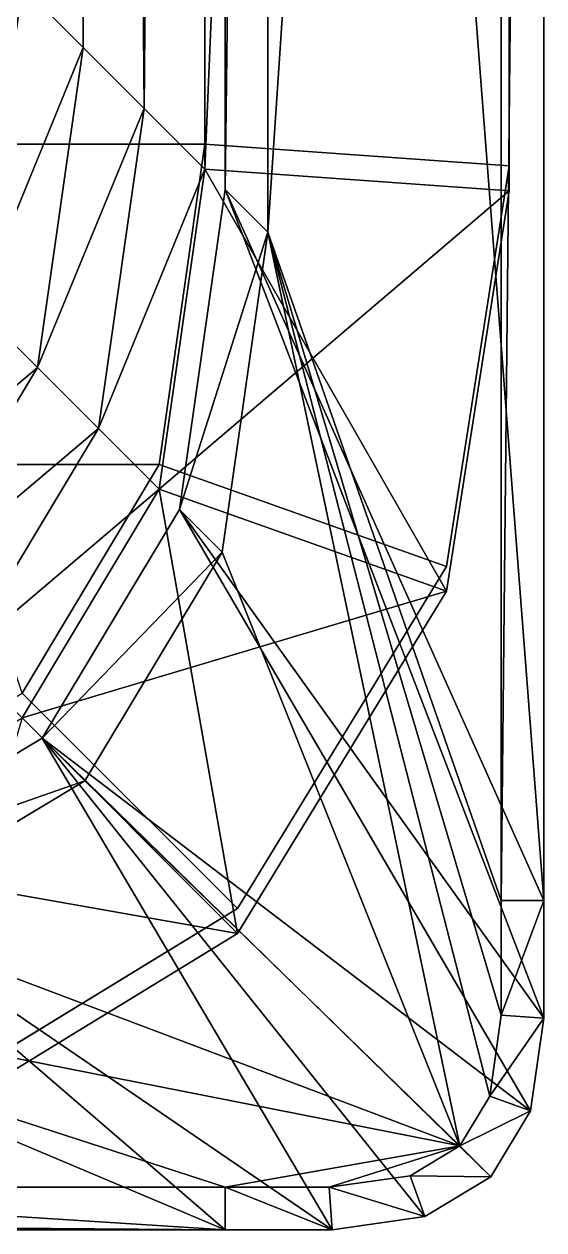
# Model space of a CAD drawing. Extents: x 0 to 153, y -230 to 0.
# Drawn here: x 140.19 to 153, y -229.73 to -200.01 of the extents above; entities that cross this region are included whole.
import ezdxf

# ---------------------------------------------------------------- set-up
doc = ezdxf.new("R2010")
doc.units = 0
doc.layers.add('LIXEIRA', color=141, linetype='CONTINUOUS')

msp = doc.modelspace()

# ---------------------------------------------------------------- linework, layer by layer
at = {"layer": 'LIXEIRA', "linetype": 'CONTINUOUS'}
for p, q in [((152.142, -203.502, 225.665), (152.142, -24.736, 225.665)), ((152.142, -24.736, 220), (152.142, -203.502, 220)), ((144.645, -25.269, 220), (144.645, -202.97, 220)), ((144.645, -25.269, 225.665), (144.645, -202.97, 225.665)), ((86.791, -202.97, 225.67), (144.645, -202.97, 225.67)), ((139.391, -202.97, 220), (144.645, -202.97, 220)), ((144.645, -202.97, 220), (143.517, -210.861, 220)), ((143.517, -210.861, 225.665), (144.645, -202.97, 225.665)), ((144.645, -202.97, 220), (144.645, -202.97, 225.665)), ((144.645, -202.97, 220), (152.142, -203.502, 220)), ((152.142, -203.502, 225.665), (144.645, -202.97, 225.665)), ((144.645, -202.97, 220), (144.645, -202.97, 225.67)), ((152.142, -203.502, 220), (150.6, -213.376, 220)), ((152.142, -203.502, 225.665), (150.6, -213.376, 225.665)), ((152.142, -203.502, 220), (152.142, -203.502, 225.665)), ((85.664, -210.861, 225.67), (143.517, -210.861, 225.67)), ((138.264, -210.861, 220), (143.517, -210.861, 220)), ((143.517, -210.861, 220), (140.135, -216.498, 220)), ((140.135, -216.498, 225.665), (143.517, -210.861, 225.665)), ((143.517, -210.861, 220), (143.517, -210.861, 225.665)), ((143.517, -210.861, 220), (150.6, -213.376, 220)), ((150.6, -213.376, 225.665), (143.517, -210.861, 225.665)), ((143.517, -210.861, 220), (143.517, -210.861, 225.67)), ((150.6, -213.376, 220), (145.45, -221.813, 220)), ((150.6, -213.376, 225.665), (145.45, -221.813, 225.665)), ((150.6, -213.376, 220), (150.6, -213.376, 225.665)), ((145.45, -221.813, 220), (140.135, -216.498, 220)), ((145.45, -221.813, 225.665), (140.135, -216.498, 225.665)), ((145.45, -221.813, 225.665), (137.013, -226.964, 225.665)), ((145.45, -221.813, 220), (137.013, -226.964, 220)), ((145.45, -221.813, 220), (145.45, -221.813, 225.665))]:
    msp.add_line(p, q, dxfattribs=at)
at = {"layer": 'LIXEIRA', "linetype": 'CONTINUOUS', "extrusion": (0, -1, 3e-16)}
for p, q in [((144.645, -202.97, 220), (139.385, -202.97, 220)), ((143.517, -210.861, 220), (138.257, -210.861, 220))]:
    msp.add_line(p, q, dxfattribs=at)
at = {"layer": 'LIXEIRA', "linetype": 'CONTINUOUS'}
for points in [[(144.645, -25.269, 220.005), (152.142, -24.736, 220), (152.142, -203.502, 220), (144.645, -202.97, 220.005)], [(144.645, -25.269, 225.67), (152.142, -24.736, 225.665), (152.142, -203.502, 225.665), (144.645, -202.97, 225.67)], [(152.142, -24.736, 220), (152.142, -203.502, 220), (152.142, -203.502, 225.665), (152.142, -24.736, 225.665)], [(144.645, -167.569, 220.005), (144.645, -202.97, 220.005), (8.355, -202.97, 220), (8.263, -167.569, 220.005)], [(144.645, -167.569, 225.67), (144.645, -202.97, 225.67), (8.355, -202.97, 225.665), (8.263, -167.569, 225.67)], [(144.645, -202.97, 220), (143.517, -210.861, 220), (138.264, -210.861, 220.005), (139.391, -202.97, 220.005)], [(144.645, -202.97, 225.665), (143.517, -210.861, 225.665), (138.264, -210.861, 225.67), (139.391, -202.97, 225.67)], [(143.517, -210.861, 220.005), (144.645, -202.97, 220), (152.142, -203.502, 220), (150.6, -213.376, 220)], [(143.517, -210.861, 225.67), (144.645, -202.97, 225.665), (152.142, -203.502, 225.665), (150.6, -213.376, 225.665)], [(152.142, -203.502, 220), (150.6, -213.376, 220), (150.6, -213.376, 225.665), (152.142, -203.502, 225.665)], [(138.264, -210.861, 225.67), (143.517, -210.861, 225.665), (140.135, -216.498, 225.665), (138.264, -210.861, 225.67)], [(143.517, -210.861, 220), (150.6, -213.376, 220), (145.45, -221.813, 220), (140.135, -216.498, 220)], [(143.517, -210.861, 225.665), (150.6, -213.376, 225.665), (145.45, -221.813, 225.665), (140.135, -216.498, 225.665)], [(150.6, -213.376, 220), (145.45, -221.813, 220), (145.45, -221.813, 225.665), (150.6, -213.376, 225.665)], [(134.498, -219.88, 220), (140.135, -216.498, 220), (145.45, -221.813, 220), (137.013, -226.964, 220)], [(134.498, -219.88, 225.665), (140.135, -216.498, 225.665), (145.45, -221.813, 225.665), (137.013, -226.964, 225.665)], [(145.45, -221.813, 220), (137.013, -226.964, 220), (137.013, -226.964, 225.665), (145.45, -221.813, 225.665)]]:
    msp.add_3dface(points, dxfattribs=at)
at = {"layer": 'LIXEIRA'}
for points in [[(144.645, -203.583, 203.823), (144.645, -25.883, 203.823), (152.142, -25.35, 203.823), (144.645, -203.583, 203.823)], [(152.142, -25.35, 203.823), (152.142, -204.116, 203.823), (144.645, -203.583, 203.823), (152.142, -25.35, 203.823)], [(144.645, -203.583, 209.488), (152.142, -204.116, 209.488), (152.142, -25.35, 209.488), (144.645, -203.583, 209.488)], [(152.142, -25.35, 209.488), (144.645, -25.883, 209.488), (144.645, -203.583, 209.488), (152.142, -25.35, 209.488)], [(152.142, -25.35, 203.823), (152.142, -25.35, 209.488), (152.142, -204.116, 209.488), (152.142, -25.35, 203.823)], [(152.142, -204.116, 209.488), (152.142, -204.116, 203.823), (152.142, -25.35, 203.823), (152.142, -204.116, 209.488)], [(144.645, -203.583, 101.338), (144.645, -25.883, 101.338), (143.145, -202.083, 100.43), (144.645, -203.583, 101.338)], [(143.145, -27.383, 100.43), (143.145, -202.083, 100.43), (144.645, -25.883, 101.338), (143.145, -27.383, 100.43)], [(144.645, -203.583, 101.338), (143.145, -202.083, 100.43), (144.645, -25.883, 101.338), (144.645, -203.583, 101.338)], [(143.145, -27.383, 100.43), (144.645, -25.883, 101.338), (143.145, -202.083, 100.43), (143.145, -27.383, 100.43)], [(144.645, -203.583, 101.338), (144.645, -203.583, 220.431), (144.645, -25.883, 101.338), (144.645, -203.583, 101.338)], [(144.645, -25.883, 220.431), (144.645, -25.883, 101.338), (144.645, -203.583, 220.431), (144.645, -25.883, 220.431)], [(144.645, -203.583, 101.338), (144.645, -25.883, 101.338), (144.645, -203.583, 220.431), (144.645, -203.583, 101.338)], [(144.645, -25.883, 220.431), (144.645, -203.583, 220.431), (144.645, -25.883, 101.338), (144.645, -25.883, 220.431)], [(143.145, -27.383, 81.08), (141.644, -28.883, 80.173), (143.145, -202.083, 81.08), (143.145, -27.383, 81.08)], [(143.145, -27.383, 81.08), (143.145, -202.083, 81.08), (141.644, -28.883, 80.173), (143.145, -27.383, 81.08)], [(143.145, -27.383, 100.43), (143.145, -27.383, 81.08), (143.145, -202.083, 100.43), (143.145, -27.383, 100.43)], [(143.145, -202.083, 81.08), (143.145, -202.083, 100.43), (143.145, -27.383, 81.08), (143.145, -202.083, 81.08)], [(143.145, -27.383, 100.43), (143.145, -202.083, 100.43), (143.145, -27.383, 81.08), (143.145, -27.383, 100.43)], [(143.145, -202.083, 81.08), (143.145, -27.383, 81.08), (143.145, -202.083, 100.43), (143.145, -202.083, 81.08)], [(141.644, -200.583, 60.823), (141.644, -28.883, 60.823), (140.145, -199.083, 59.916), (141.644, -200.583, 60.823)], [(141.644, -200.583, 60.823), (140.145, -199.083, 59.916), (141.644, -28.883, 60.823), (141.644, -200.583, 60.823)], [(141.644, -200.583, 80.173), (141.644, -28.883, 80.173), (141.644, -200.583, 60.823), (141.644, -200.583, 80.173)], [(141.644, -28.883, 60.823), (141.644, -200.583, 60.823), (141.644, -28.883, 80.173), (141.644, -28.883, 60.823)], [(141.644, -200.583, 80.173), (143.145, -202.083, 81.08), (141.644, -28.883, 80.173), (141.644, -200.583, 80.173)], [(141.644, -200.583, 80.173), (141.644, -200.583, 60.823), (141.644, -28.883, 80.173), (141.644, -200.583, 80.173)], [(141.644, -28.883, 60.823), (141.644, -28.883, 80.173), (141.644, -200.583, 60.823), (141.644, -28.883, 60.823)], [(141.644, -200.583, 80.173), (141.644, -28.883, 80.173), (143.145, -202.083, 81.08), (141.644, -200.583, 80.173)], [(145.145, -204.083, 214.957), (145.145, -117.186, 214.957), (145.145, -204.083, 212.435), (145.145, -204.083, 214.957)], [(145.145, -117.766, 212.435), (145.145, -204.083, 212.435), (145.145, -117.186, 214.957), (145.145, -117.766, 212.435)], [(145.145, -117.186, 214.957), (145.145, -204.083, 214.957), (145.145, -117.766, 217.478), (145.145, -117.186, 214.957)], [(153, -117.186, 215.281), (153, -117.766, 217.641), (153, -221.611, 215.281), (153, -117.186, 215.281)], [(153, -117.766, 212.922), (153, -117.186, 215.281), (153, -221.611, 215.281), (153, -117.766, 212.922)], [(145.145, -117.766, 217.478), (145.145, -204.083, 217.478), (145.145, -119.373, 220), (145.145, -117.766, 217.478)], [(145.145, -204.083, 217.478), (145.145, -117.766, 217.478), (145.145, -204.083, 214.957), (145.145, -204.083, 217.478)], [(145.145, -119.373, 209.914), (145.145, -204.083, 209.914), (145.145, -117.766, 212.435), (145.145, -119.373, 209.914)], [(145.145, -204.083, 212.435), (145.145, -117.766, 212.435), (145.145, -204.083, 209.914), (145.145, -204.083, 212.435)], [(153, -117.766, 212.922), (153, -221.611, 215.281), (153, -119.373, 210.562), (153, -117.766, 212.922)], [(153, -119.373, 220), (153, -221.611, 220), (153, -117.766, 217.641), (153, -119.373, 220)], [(153, -221.611, 215.281), (153, -117.766, 217.641), (153, -221.611, 220), (153, -221.611, 215.281)], [(145.145, -119.373, 220), (145.145, -204.083, 220), (146.194, -119.432, 220), (145.145, -119.373, 220)], [(153, -119.373, 210.562), (153, -221.611, 210.562), (145.145, -119.373, 209.914), (153, -119.373, 210.562)], [(145.145, -204.083, 209.914), (145.145, -119.373, 209.914), (153, -221.611, 210.562), (145.145, -204.083, 209.914)], [(145.145, -204.083, 220), (145.145, -119.373, 220), (145.145, -204.083, 217.478), (145.145, -204.083, 220)], [(146.194, -205.133, 220), (146.194, -119.432, 220), (145.145, -204.083, 220), (146.194, -205.133, 220)], [(146.194, -119.432, 219.609), (146.194, -205.133, 219.609), (151.95, -119.432, 219.609), (146.194, -119.432, 219.609)], [(151.95, -119.432, 219.609), (146.194, -205.133, 219.609), (151.95, -221.611, 219.609), (151.95, -119.432, 219.609)], [(146.194, -119.432, 220), (146.194, -205.133, 220), (146.194, -119.432, 219.609), (146.194, -119.432, 220)], [(146.194, -205.133, 219.609), (146.194, -119.432, 219.609), (146.194, -205.133, 220), (146.194, -205.133, 219.609)], [(153, -221.611, 220), (153, -119.373, 220), (151.95, -221.611, 220), (153, -221.611, 220)], [(151.95, -119.432, 220), (151.95, -221.611, 220), (153, -119.373, 220), (151.95, -119.432, 220)], [(151.95, -221.611, 220), (151.95, -119.432, 220), (151.95, -221.611, 219.609), (151.95, -221.611, 220)], [(151.95, -119.432, 219.609), (151.95, -221.611, 219.609), (151.95, -119.432, 220), (151.95, -119.432, 219.609)], [(153, -221.611, 210.562), (153, -119.373, 210.562), (153, -221.611, 215.281), (153, -221.611, 210.562)], [(140.145, -199.083, 59.916), (139.017, -206.975, 59.916), (141.644, -200.583, 60.823), (140.145, -199.083, 59.916)], [(140.145, -199.083, 59.916), (141.644, -200.583, 60.823), (139.017, -206.975, 59.916), (140.145, -199.083, 59.916)], [(140.517, -208.475, 60.823), (141.644, -200.583, 60.823), (139.017, -206.975, 59.916), (140.517, -208.475, 60.823)], [(140.517, -208.475, 60.823), (139.017, -206.975, 59.916), (141.644, -200.583, 60.823), (140.517, -208.475, 60.823)], [(141.644, -200.583, 60.823), (140.517, -208.475, 60.823), (141.644, -200.583, 80.173), (141.644, -200.583, 60.823)], [(140.517, -208.475, 80.173), (141.644, -200.583, 80.173), (140.517, -208.475, 60.823), (140.517, -208.475, 80.173)], [(141.644, -200.583, 80.173), (140.517, -208.475, 80.173), (143.145, -202.083, 81.08), (141.644, -200.583, 80.173)], [(141.644, -200.583, 60.823), (141.644, -200.583, 80.173), (140.517, -208.475, 60.823), (141.644, -200.583, 60.823)], [(140.517, -208.475, 80.173), (140.517, -208.475, 60.823), (141.644, -200.583, 80.173), (140.517, -208.475, 80.173)], [(141.644, -200.583, 80.173), (143.145, -202.083, 81.08), (140.517, -208.475, 80.173), (141.644, -200.583, 80.173)], [(142.017, -209.975, 81.08), (143.145, -202.083, 81.08), (140.517, -208.475, 80.173), (142.017, -209.975, 81.08)], [(142.017, -209.975, 81.08), (140.517, -208.475, 80.173), (143.145, -202.083, 81.08), (142.017, -209.975, 81.08)], [(143.145, -202.083, 81.08), (142.017, -209.975, 81.08), (143.145, -202.083, 100.43), (143.145, -202.083, 81.08)], [(142.017, -209.975, 100.43), (143.145, -202.083, 100.43), (142.017, -209.975, 81.08), (142.017, -209.975, 100.43)], [(143.145, -202.083, 100.43), (142.017, -209.975, 100.43), (144.645, -203.583, 101.338), (143.145, -202.083, 100.43)], [(143.145, -202.083, 81.08), (143.145, -202.083, 100.43), (142.017, -209.975, 81.08), (143.145, -202.083, 81.08)], [(142.017, -209.975, 100.43), (142.017, -209.975, 81.08), (143.145, -202.083, 100.43), (142.017, -209.975, 100.43)], [(143.145, -202.083, 100.43), (144.645, -203.583, 101.338), (142.017, -209.975, 100.43), (143.145, -202.083, 100.43)], [(143.517, -211.475, 101.338), (144.645, -203.583, 101.338), (142.017, -209.975, 100.43), (143.517, -211.475, 101.338)], [(143.517, -211.475, 101.338), (142.017, -209.975, 100.43), (144.645, -203.583, 101.338), (143.517, -211.475, 101.338)], [(144.645, -203.583, 209.488), (143.517, -211.475, 209.488), (150.6, -213.99, 209.488), (144.645, -203.583, 209.488)], [(143.517, -211.475, 203.823), (144.645, -203.583, 203.823), (152.142, -204.116, 203.823), (143.517, -211.475, 203.823)], [(144.645, -203.583, 101.338), (143.517, -211.475, 101.338), (144.645, -203.583, 220.431), (144.645, -203.583, 101.338)], [(143.517, -211.475, 220.431), (144.645, -203.583, 220.431), (143.517, -211.475, 101.338), (143.517, -211.475, 220.431)], [(144.645, -203.583, 101.338), (144.645, -203.583, 220.431), (143.517, -211.475, 101.338), (144.645, -203.583, 101.338)], [(143.517, -211.475, 220.431), (143.517, -211.475, 101.338), (144.645, -203.583, 220.431), (143.517, -211.475, 220.431)], [(150.6, -213.99, 209.488), (152.142, -204.116, 209.488), (144.645, -203.583, 209.488), (150.6, -213.99, 209.488)], [(152.142, -204.116, 203.823), (150.6, -213.99, 203.823), (143.517, -211.475, 203.823), (152.142, -204.116, 203.823)], [(145.145, -204.083, 214.957), (144.017, -211.975, 214.957), (145.145, -204.083, 217.478), (145.145, -204.083, 214.957)], [(144.017, -211.975, 217.478), (145.145, -204.083, 217.478), (144.017, -211.975, 214.957), (144.017, -211.975, 217.478)], [(145.145, -204.083, 220), (144.017, -211.975, 220), (146.194, -205.133, 220), (145.145, -204.083, 220)], [(144.017, -211.975, 209.914), (145.145, -204.083, 209.914), (153, -224.511, 210.562), (144.017, -211.975, 209.914)], [(145.145, -204.083, 209.914), (144.017, -211.975, 209.914), (145.145, -204.083, 212.435), (145.145, -204.083, 209.914)], [(144.017, -211.975, 212.435), (145.145, -204.083, 212.435), (144.017, -211.975, 209.914), (144.017, -211.975, 212.435)], [(145.145, -204.083, 212.435), (144.017, -211.975, 212.435), (145.145, -204.083, 214.957), (145.145, -204.083, 212.435)], [(144.017, -211.975, 214.957), (145.145, -204.083, 214.957), (144.017, -211.975, 212.435), (144.017, -211.975, 214.957)], [(144.017, -211.975, 220), (145.145, -204.083, 220), (144.017, -211.975, 217.478), (144.017, -211.975, 220)], [(145.145, -204.083, 217.478), (144.017, -211.975, 217.478), (145.145, -204.083, 220), (145.145, -204.083, 217.478)], [(153, -221.611, 210.562), (153, -224.511, 210.562), (145.145, -204.083, 209.914), (153, -221.611, 210.562)], [(150.6, -213.99, 209.488), (150.6, -213.99, 203.823), (152.142, -204.116, 203.823), (150.6, -213.99, 209.488)], [(152.142, -204.116, 203.823), (152.142, -204.116, 209.488), (150.6, -213.99, 209.488), (152.142, -204.116, 203.823)], [(145.067, -213.025, 220), (146.194, -205.133, 220), (144.017, -211.975, 220), (145.067, -213.025, 220)], [(146.194, -205.133, 220), (145.067, -213.025, 220), (146.194, -205.133, 219.609), (146.194, -205.133, 220)], [(145.067, -213.025, 219.609), (146.194, -205.133, 219.609), (145.067, -213.025, 220), (145.067, -213.025, 219.609)], [(146.194, -205.133, 219.609), (145.067, -213.025, 219.609), (150.929, -227.662, 219.609), (146.194, -205.133, 219.609)], [(151.95, -221.611, 219.609), (146.194, -205.133, 219.609), (151.95, -224.436, 219.609), (151.95, -221.611, 219.609)], [(151.95, -224.436, 219.609), (146.194, -205.133, 219.609), (151.664, -226.437, 219.609), (151.95, -224.436, 219.609)], [(151.664, -226.437, 219.609), (146.194, -205.133, 219.609), (150.929, -227.662, 219.609), (151.664, -226.437, 219.609)], [(139.017, -206.975, 59.916), (135.635, -212.612, 59.916), (140.517, -208.475, 60.823), (139.017, -206.975, 59.916)], [(139.017, -206.975, 59.916), (140.517, -208.475, 60.823), (135.635, -212.612, 59.916), (139.017, -206.975, 59.916)], [(137.135, -214.112, 60.823), (140.517, -208.475, 60.823), (135.635, -212.612, 59.916), (137.135, -214.112, 60.823)], [(137.135, -214.112, 60.823), (135.635, -212.612, 59.916), (140.517, -208.475, 60.823), (137.135, -214.112, 60.823)], [(140.517, -208.475, 60.823), (137.135, -214.112, 60.823), (140.517, -208.475, 80.173), (140.517, -208.475, 60.823)], [(137.135, -214.112, 80.173), (140.517, -208.475, 80.173), (137.135, -214.112, 60.823), (137.135, -214.112, 80.173)], [(140.517, -208.475, 80.173), (137.135, -214.112, 80.173), (142.017, -209.975, 81.08), (140.517, -208.475, 80.173)], [(140.517, -208.475, 60.823), (140.517, -208.475, 80.173), (137.135, -214.112, 60.823), (140.517, -208.475, 60.823)], [(137.135, -214.112, 80.173), (137.135, -214.112, 60.823), (140.517, -208.475, 80.173), (137.135, -214.112, 80.173)], [(140.517, -208.475, 80.173), (142.017, -209.975, 81.08), (137.135, -214.112, 80.173), (140.517, -208.475, 80.173)], [(138.635, -215.612, 81.08), (142.017, -209.975, 81.08), (137.135, -214.112, 80.173), (138.635, -215.612, 81.08)], [(138.635, -215.612, 81.08), (137.135, -214.112, 80.173), (142.017, -209.975, 81.08), (138.635, -215.612, 81.08)], [(142.017, -209.975, 81.08), (138.635, -215.612, 81.08), (142.017, -209.975, 100.43), (142.017, -209.975, 81.08)], [(138.635, -215.612, 100.43), (142.017, -209.975, 100.43), (138.635, -215.612, 81.08), (138.635, -215.612, 100.43)], [(142.017, -209.975, 100.43), (138.635, -215.612, 100.43), (143.517, -211.475, 101.338), (142.017, -209.975, 100.43)], [(142.017, -209.975, 81.08), (142.017, -209.975, 100.43), (138.635, -215.612, 81.08), (142.017, -209.975, 81.08)], [(138.635, -215.612, 100.43), (138.635, -215.612, 81.08), (142.017, -209.975, 100.43), (138.635, -215.612, 100.43)], [(142.017, -209.975, 100.43), (143.517, -211.475, 101.338), (138.635, -215.612, 100.43), (142.017, -209.975, 100.43)], [(140.135, -217.112, 101.338), (143.517, -211.475, 101.338), (138.635, -215.612, 100.43), (140.135, -217.112, 101.338)], [(140.135, -217.112, 101.338), (138.635, -215.612, 100.43), (143.517, -211.475, 101.338), (140.135, -217.112, 101.338)], [(143.517, -211.475, 209.488), (140.135, -217.112, 209.488), (145.45, -222.427, 209.488), (143.517, -211.475, 209.488)], [(140.135, -217.112, 203.823), (143.517, -211.475, 203.823), (150.6, -213.99, 203.823), (140.135, -217.112, 203.823)], [(143.517, -211.475, 101.338), (140.135, -217.112, 101.338), (143.517, -211.475, 220.431), (143.517, -211.475, 101.338)], [(140.135, -217.112, 220.431), (143.517, -211.475, 220.431), (140.135, -217.112, 101.338), (140.135, -217.112, 220.431)], [(143.517, -211.475, 101.338), (143.517, -211.475, 220.431), (140.135, -217.112, 101.338), (143.517, -211.475, 101.338)], [(140.135, -217.112, 220.431), (140.135, -217.112, 101.338), (143.517, -211.475, 220.431), (140.135, -217.112, 220.431)], [(145.45, -222.427, 209.488), (150.6, -213.99, 209.488), (143.517, -211.475, 209.488), (145.45, -222.427, 209.488)], [(144.017, -211.975, 214.957), (140.635, -217.612, 214.957), (144.017, -211.975, 217.478), (144.017, -211.975, 214.957)], [(140.635, -217.612, 217.478), (144.017, -211.975, 217.478), (140.635, -217.612, 214.957), (140.635, -217.612, 217.478)], [(144.017, -211.975, 220), (140.635, -217.612, 220), (145.067, -213.025, 220), (144.017, -211.975, 220)], [(140.635, -217.612, 209.914), (144.017, -211.975, 209.914), (152.674, -226.795, 210.562), (140.635, -217.612, 209.914)], [(144.017, -211.975, 209.914), (140.635, -217.612, 209.914), (144.017, -211.975, 212.435), (144.017, -211.975, 209.914)], [(140.635, -217.612, 212.435), (144.017, -211.975, 212.435), (140.635, -217.612, 209.914), (140.635, -217.612, 212.435)], [(144.017, -211.975, 212.435), (140.635, -217.612, 212.435), (144.017, -211.975, 214.957), (144.017, -211.975, 212.435)], [(140.635, -217.612, 214.957), (144.017, -211.975, 214.957), (140.635, -217.612, 212.435), (140.635, -217.612, 214.957)], [(140.635, -217.612, 220), (144.017, -211.975, 220), (140.635, -217.612, 217.478), (140.635, -217.612, 220)], [(144.017, -211.975, 217.478), (140.635, -217.612, 217.478), (144.017, -211.975, 220), (144.017, -211.975, 217.478)], [(153, -224.511, 210.562), (152.674, -226.795, 210.562), (144.017, -211.975, 209.914), (153, -224.511, 210.562)], [(141.685, -218.662, 220), (145.067, -213.025, 220), (140.635, -217.612, 220), (141.685, -218.662, 220)], [(145.067, -213.025, 220), (141.685, -218.662, 220), (145.067, -213.025, 219.609), (145.067, -213.025, 220)], [(141.685, -218.662, 219.609), (145.067, -213.025, 219.609), (141.685, -218.662, 220), (141.685, -218.662, 219.609)], [(145.067, -213.025, 219.609), (141.685, -218.662, 219.609), (150.929, -227.662, 219.609), (145.067, -213.025, 219.609)], [(150.6, -213.99, 203.823), (145.45, -222.427, 203.823), (140.135, -217.112, 203.823), (150.6, -213.99, 203.823)], [(145.45, -222.427, 209.488), (145.45, -222.427, 203.823), (150.6, -213.99, 203.823), (145.45, -222.427, 209.488)], [(150.6, -213.99, 203.823), (150.6, -213.99, 209.488), (145.45, -222.427, 209.488), (150.6, -213.99, 203.823)], [(134.498, -220.494, 203.823), (140.135, -217.112, 203.823), (145.45, -222.427, 203.823), (134.498, -220.494, 203.823)], [(137.013, -227.577, 209.488), (145.45, -222.427, 209.488), (140.135, -217.112, 209.488), (137.013, -227.577, 209.488)], [(140.635, -217.612, 214.957), (134.998, -220.994, 214.957), (140.635, -217.612, 217.478), (140.635, -217.612, 214.957)], [(134.998, -220.994, 217.478), (140.635, -217.612, 217.478), (134.998, -220.994, 214.957), (134.998, -220.994, 217.478)], [(140.635, -217.612, 220), (134.998, -220.994, 220), (141.685, -218.662, 220), (140.635, -217.612, 220)], [(134.998, -220.994, 209.914), (140.635, -217.612, 209.914), (147.778, -229.733, 210.562), (134.998, -220.994, 209.914)], [(140.635, -217.612, 209.914), (134.998, -220.994, 209.914), (140.635, -217.612, 212.435), (140.635, -217.612, 209.914)], [(134.998, -220.994, 212.435), (140.635, -217.612, 212.435), (134.998, -220.994, 209.914), (134.998, -220.994, 212.435)], [(140.635, -217.612, 212.435), (134.998, -220.994, 212.435), (140.635, -217.612, 214.957), (140.635, -217.612, 212.435)], [(134.998, -220.994, 214.957), (140.635, -217.612, 214.957), (134.998, -220.994, 212.435), (134.998, -220.994, 214.957)], [(134.998, -220.994, 220), (140.635, -217.612, 220), (134.998, -220.994, 217.478), (134.998, -220.994, 220)], [(140.635, -217.612, 217.478), (134.998, -220.994, 217.478), (140.635, -217.612, 220), (140.635, -217.612, 217.478)], [(150.062, -229.406, 210.562), (147.778, -229.733, 210.562), (140.635, -217.612, 209.914), (150.062, -229.406, 210.562)], [(151.694, -228.427, 210.562), (150.062, -229.406, 210.562), (140.635, -217.612, 209.914), (151.694, -228.427, 210.562)], [(152.674, -226.795, 210.562), (151.694, -228.427, 210.562), (140.635, -217.612, 209.914), (152.674, -226.795, 210.562)], [(136.048, -222.044, 220), (141.685, -218.662, 220), (134.998, -220.994, 220), (136.048, -222.044, 220)], [(141.685, -218.662, 220), (136.048, -222.044, 220), (141.685, -218.662, 219.609), (141.685, -218.662, 220)], [(136.048, -222.044, 219.609), (141.685, -218.662, 219.609), (136.048, -222.044, 220), (136.048, -222.044, 219.609)], [(141.685, -218.662, 219.609), (136.048, -222.044, 219.609), (150.929, -227.662, 219.609), (141.685, -218.662, 219.609)], [(145.45, -222.427, 203.823), (137.013, -227.577, 203.823), (134.498, -220.494, 203.823), (145.45, -222.427, 203.823)], [(127.106, -222.122, 209.914), (134.998, -220.994, 209.914), (145.145, -229.733, 210.562), (127.106, -222.122, 209.914)], [(147.778, -229.733, 210.562), (145.145, -229.733, 210.562), (134.998, -220.994, 209.914), (147.778, -229.733, 210.562)], [(153, -224.511, 220), (153, -221.611, 220), (151.95, -224.436, 220), (153, -224.511, 220)], [(151.95, -221.611, 220), (151.95, -224.436, 220), (153, -221.611, 220), (151.95, -221.611, 220)], [(151.95, -224.436, 220), (151.95, -221.611, 220), (151.95, -224.436, 219.609), (151.95, -224.436, 220)], [(151.95, -221.611, 219.609), (151.95, -224.436, 219.609), (151.95, -221.611, 220), (151.95, -221.611, 219.609)], [(153, -224.511, 210.562), (153, -221.611, 210.562), (153, -224.511, 215.281), (153, -224.511, 210.562)], [(153, -221.611, 215.281), (153, -224.511, 215.281), (153, -221.611, 210.562), (153, -221.611, 215.281)], [(153, -221.611, 220), (153, -224.511, 220), (153, -221.611, 215.281), (153, -221.611, 220)], [(153, -224.511, 215.281), (153, -221.611, 215.281), (153, -224.511, 220), (153, -224.511, 215.281)], [(136.048, -222.044, 219.609), (128.156, -223.171, 219.609), (150.929, -227.662, 219.609), (136.048, -222.044, 219.609)], [(7.855, -229.733, 210.562), (25.894, -222.122, 209.914), (145.145, -229.733, 210.562), (7.855, -229.733, 210.562)], [(127.106, -222.122, 209.914), (145.145, -229.733, 210.562), (25.894, -222.122, 209.914), (127.106, -222.122, 209.914)], [(137.013, -227.577, 209.488), (137.013, -227.577, 203.823), (145.45, -222.427, 203.823), (137.013, -227.577, 209.488)], [(145.45, -222.427, 203.823), (145.45, -222.427, 209.488), (137.013, -227.577, 209.488), (145.45, -222.427, 203.823)], [(145.145, -228.683, 219.609), (128.156, -223.171, 219.609), (7.855, -228.683, 219.609), (145.145, -228.683, 219.609)], [(150.929, -227.662, 219.609), (128.156, -223.171, 219.609), (145.145, -228.683, 219.609), (150.929, -227.662, 219.609)], [(151.95, -224.436, 220), (151.664, -226.437, 220), (153, -224.511, 220), (151.95, -224.436, 220)], [(151.664, -226.437, 220), (151.95, -224.436, 220), (151.664, -226.437, 219.609), (151.664, -226.437, 220)], [(151.95, -224.436, 219.609), (151.664, -226.437, 219.609), (151.95, -224.436, 220), (151.95, -224.436, 219.609)], [(152.674, -226.795, 220), (153, -224.511, 220), (151.664, -226.437, 220), (152.674, -226.795, 220)], [(152.674, -226.795, 210.562), (153, -224.511, 210.562), (152.674, -226.795, 215.281), (152.674, -226.795, 210.562)], [(153, -224.511, 215.281), (152.674, -226.795, 215.281), (153, -224.511, 210.562), (153, -224.511, 215.281)], [(153, -224.511, 220), (152.674, -226.795, 220), (153, -224.511, 215.281), (153, -224.511, 220)], [(152.674, -226.795, 215.281), (153, -224.511, 215.281), (152.674, -226.795, 220), (152.674, -226.795, 215.281)], [(151.664, -226.437, 220), (150.929, -227.662, 220), (152.674, -226.795, 220), (151.664, -226.437, 220)], [(150.929, -227.662, 220), (151.664, -226.437, 220), (150.929, -227.662, 219.609), (150.929, -227.662, 220)], [(151.664, -226.437, 219.609), (150.929, -227.662, 219.609), (151.664, -226.437, 220), (151.664, -226.437, 219.609)], [(151.694, -228.427, 220), (152.674, -226.795, 220), (150.929, -227.662, 220), (151.694, -228.427, 220)], [(151.694, -228.427, 210.562), (152.674, -226.795, 210.562), (151.694, -228.427, 215.281), (151.694, -228.427, 210.562)], [(152.674, -226.795, 215.281), (151.694, -228.427, 215.281), (152.674, -226.795, 210.562), (152.674, -226.795, 215.281)], [(152.674, -226.795, 220), (151.694, -228.427, 220), (152.674, -226.795, 215.281), (152.674, -226.795, 220)], [(151.694, -228.427, 215.281), (152.674, -226.795, 215.281), (151.694, -228.427, 220), (151.694, -228.427, 215.281)], [(147.703, -228.683, 219.609), (150.929, -227.662, 219.609), (145.145, -228.683, 219.609), (147.703, -228.683, 219.609)], [(149.704, -228.397, 219.609), (150.929, -227.662, 219.609), (147.703, -228.683, 219.609), (149.704, -228.397, 219.609)], [(150.929, -227.662, 220), (149.704, -228.397, 220), (151.694, -228.427, 220), (150.929, -227.662, 220)], [(149.704, -228.397, 220), (150.929, -227.662, 220), (149.704, -228.397, 219.609), (149.704, -228.397, 220)], [(150.929, -227.662, 219.609), (149.704, -228.397, 219.609), (150.929, -227.662, 220), (150.929, -227.662, 219.609)], [(149.704, -228.397, 220), (147.703, -228.683, 220), (150.062, -229.406, 220), (149.704, -228.397, 220)], [(147.703, -228.683, 220), (149.704, -228.397, 220), (147.703, -228.683, 219.609), (147.703, -228.683, 220)], [(149.704, -228.397, 219.609), (147.703, -228.683, 219.609), (149.704, -228.397, 220), (149.704, -228.397, 219.609)], [(150.062, -229.406, 220), (151.694, -228.427, 220), (149.704, -228.397, 220), (150.062, -229.406, 220)], [(150.062, -229.406, 210.562), (151.694, -228.427, 210.562), (150.062, -229.406, 215.281), (150.062, -229.406, 210.562)], [(151.694, -228.427, 215.281), (150.062, -229.406, 215.281), (151.694, -228.427, 210.562), (151.694, -228.427, 215.281)], [(151.694, -228.427, 220), (150.062, -229.406, 220), (151.694, -228.427, 215.281), (151.694, -228.427, 220)], [(150.062, -229.406, 215.281), (151.694, -228.427, 215.281), (150.062, -229.406, 220), (150.062, -229.406, 215.281)], [(7.855, -228.683, 219.609), (7.855, -228.683, 220), (145.145, -228.683, 219.609), (7.855, -228.683, 219.609)], [(145.145, -228.683, 220), (145.145, -228.683, 219.609), (7.855, -228.683, 220), (145.145, -228.683, 220)], [(7.855, -229.733, 220), (145.145, -229.733, 220), (7.855, -228.683, 220), (7.855, -229.733, 220)], [(145.145, -228.683, 220), (7.855, -228.683, 220), (145.145, -229.733, 220), (145.145, -228.683, 220)], [(145.145, -229.733, 220), (147.778, -229.733, 220), (145.145, -228.683, 220), (145.145, -229.733, 220)], [(147.703, -228.683, 220), (145.145, -228.683, 220), (147.778, -229.733, 220), (147.703, -228.683, 220)], [(145.145, -228.683, 220), (147.703, -228.683, 220), (145.145, -228.683, 219.609), (145.145, -228.683, 220)], [(147.703, -228.683, 219.609), (145.145, -228.683, 219.609), (147.703, -228.683, 220), (147.703, -228.683, 219.609)], [(147.778, -229.733, 220), (150.062, -229.406, 220), (147.703, -228.683, 220), (147.778, -229.733, 220)], [(147.778, -229.733, 210.562), (150.062, -229.406, 210.562), (147.778, -229.733, 215.281), (147.778, -229.733, 210.562)], [(150.062, -229.406, 215.281), (147.778, -229.733, 215.281), (150.062, -229.406, 210.562), (150.062, -229.406, 215.281)], [(150.062, -229.406, 220), (147.778, -229.733, 220), (150.062, -229.406, 215.281), (150.062, -229.406, 220)], [(147.778, -229.733, 215.281), (150.062, -229.406, 215.281), (147.778, -229.733, 220), (147.778, -229.733, 215.281)], [(145.145, -229.733, 210.562), (145.145, -229.733, 215.281), (7.855, -229.733, 210.562), (145.145, -229.733, 210.562)], [(7.855, -229.733, 215.281), (7.855, -229.733, 210.562), (145.145, -229.733, 215.281), (7.855, -229.733, 215.281)], [(7.855, -229.733, 220), (7.855, -229.733, 215.281), (145.145, -229.733, 220), (7.855, -229.733, 220)], [(145.145, -229.733, 215.281), (145.145, -229.733, 220), (7.855, -229.733, 215.281), (145.145, -229.733, 215.281)], [(145.145, -229.733, 210.562), (147.778, -229.733, 210.562), (145.145, -229.733, 215.281), (145.145, -229.733, 210.562)], [(147.778, -229.733, 215.281), (145.145, -229.733, 215.281), (147.778, -229.733, 210.562), (147.778, -229.733, 215.281)], [(147.778, -229.733, 220), (145.145, -229.733, 220), (147.778, -229.733, 215.281), (147.778, -229.733, 220)], [(145.145, -229.733, 215.281), (147.778, -229.733, 215.281), (145.145, -229.733, 220), (145.145, -229.733, 215.281)]]:
    msp.add_3dface(points, dxfattribs=at)

doc.saveas('drawing.dxf')
